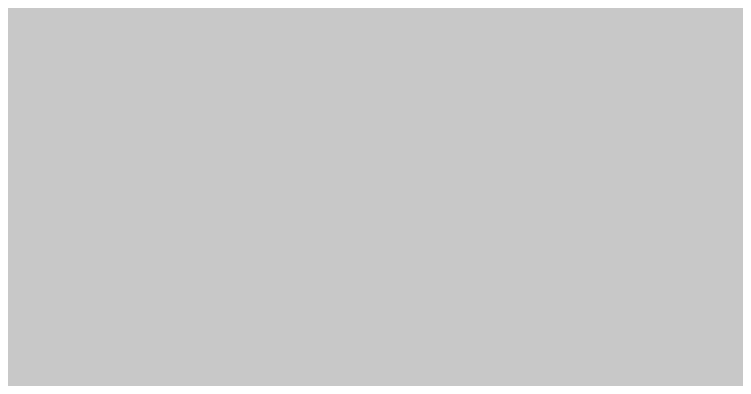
# Model space of a CAD drawing. Header units: millimetres. Extents: x 855 to 55508, y -2517 to 10900.
# Drawn here: x 27820.9886 to 27821.2211, y 80.0164 to 80.1339 of the extents above; entities that cross this region are included whole.
import ezdxf

# ---------------------------------------------------------------- set-up
doc = ezdxf.new("R2010")
doc.units = ezdxf.units.MM
doc.layers.add('I-FURN-2', color=7, linetype='Continuous', lineweight=9, true_color=0x929daf)
doc.layers.add('I-FURN-5', color=7, linetype='Continuous', lineweight=9, true_color=0x677d9f, transparency=0.7)
doc.layers.add('I-WALL', color=7, linetype='Continuous', lineweight=9)

# ---------------------------------------------------------------- blocks, each defined once
blk = doc.blocks.new('Bed - Small Sizes - 1_118-25585773-Развертка 1_68-2')
at = {"layer": 'I-FURN-5'}
blk.add_hatch(color=256, dxfattribs=at).paths.add_polyline_path([(-9024.89931, 80), (-8562.81206, 80), (-8397.6576, 330), (-8517.62646, 330), (-8517.62646, 257.91944), (-8537.62646, 257.91944), (-8537.62646, 330), (-8717.62646, 330), (-8717.62646, 257.91944), (-8737.62646, 257.91944), (-8737.62646, 330), (-8897.62646, 330), (-8897.62646, 257.91944), (-8917.62646, 257.91944), (-8917.62646, 330), (-9170.87928, 330), (-9155.96224, 279.18608), (-9109.22567, 103.14404), (-9102.69157, 80), (-9031.1028, 80)])

msp = doc.modelspace()

# ---------------------------------------------------------------- linework, layer by layer
at = {"layer": 'I-WALL'}
msp.add_open_spline([(27821.82519, 57.52726), (27819.77784, 65.0637), (27817.725, 72.59926), (27815.66666, 80.13393)], degree=3, dxfattribs=at)

# ---------------------------------------------------------------- block references
at = {"layer": 'I-FURN-2'}
msp.add_blockref('Bed - Small Sizes - 1_118-25585773-Развертка 1_68-2', (36917.52357, 0), dxfattribs=at)

doc.saveas('drawing.dxf')
